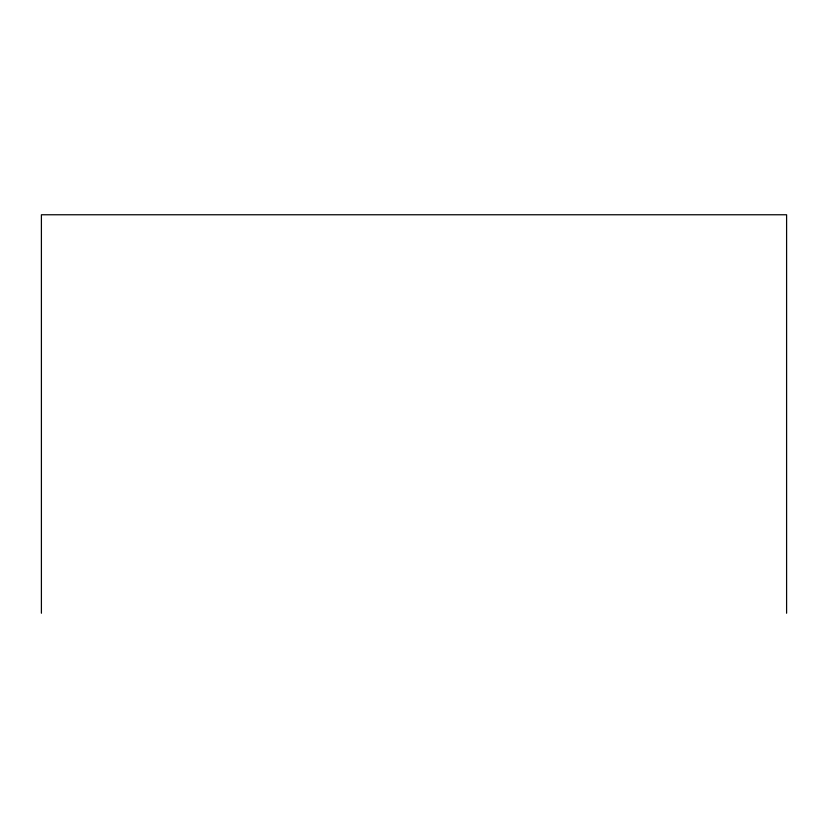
<?xml version="1.0" encoding="UTF-8"?>
<svg xmlns="http://www.w3.org/2000/svg" width="828" height="828" viewBox="0 0 828 828"><rect width="100%" height="100%" fill="white"/><g stroke="black" fill="none" stroke-linecap="round" stroke-linejoin="round"><path stroke-width="1.24" d="M786.6 613.237L786.6 214.762L41.4 214.762L41.4 613.237"/></g></svg>
